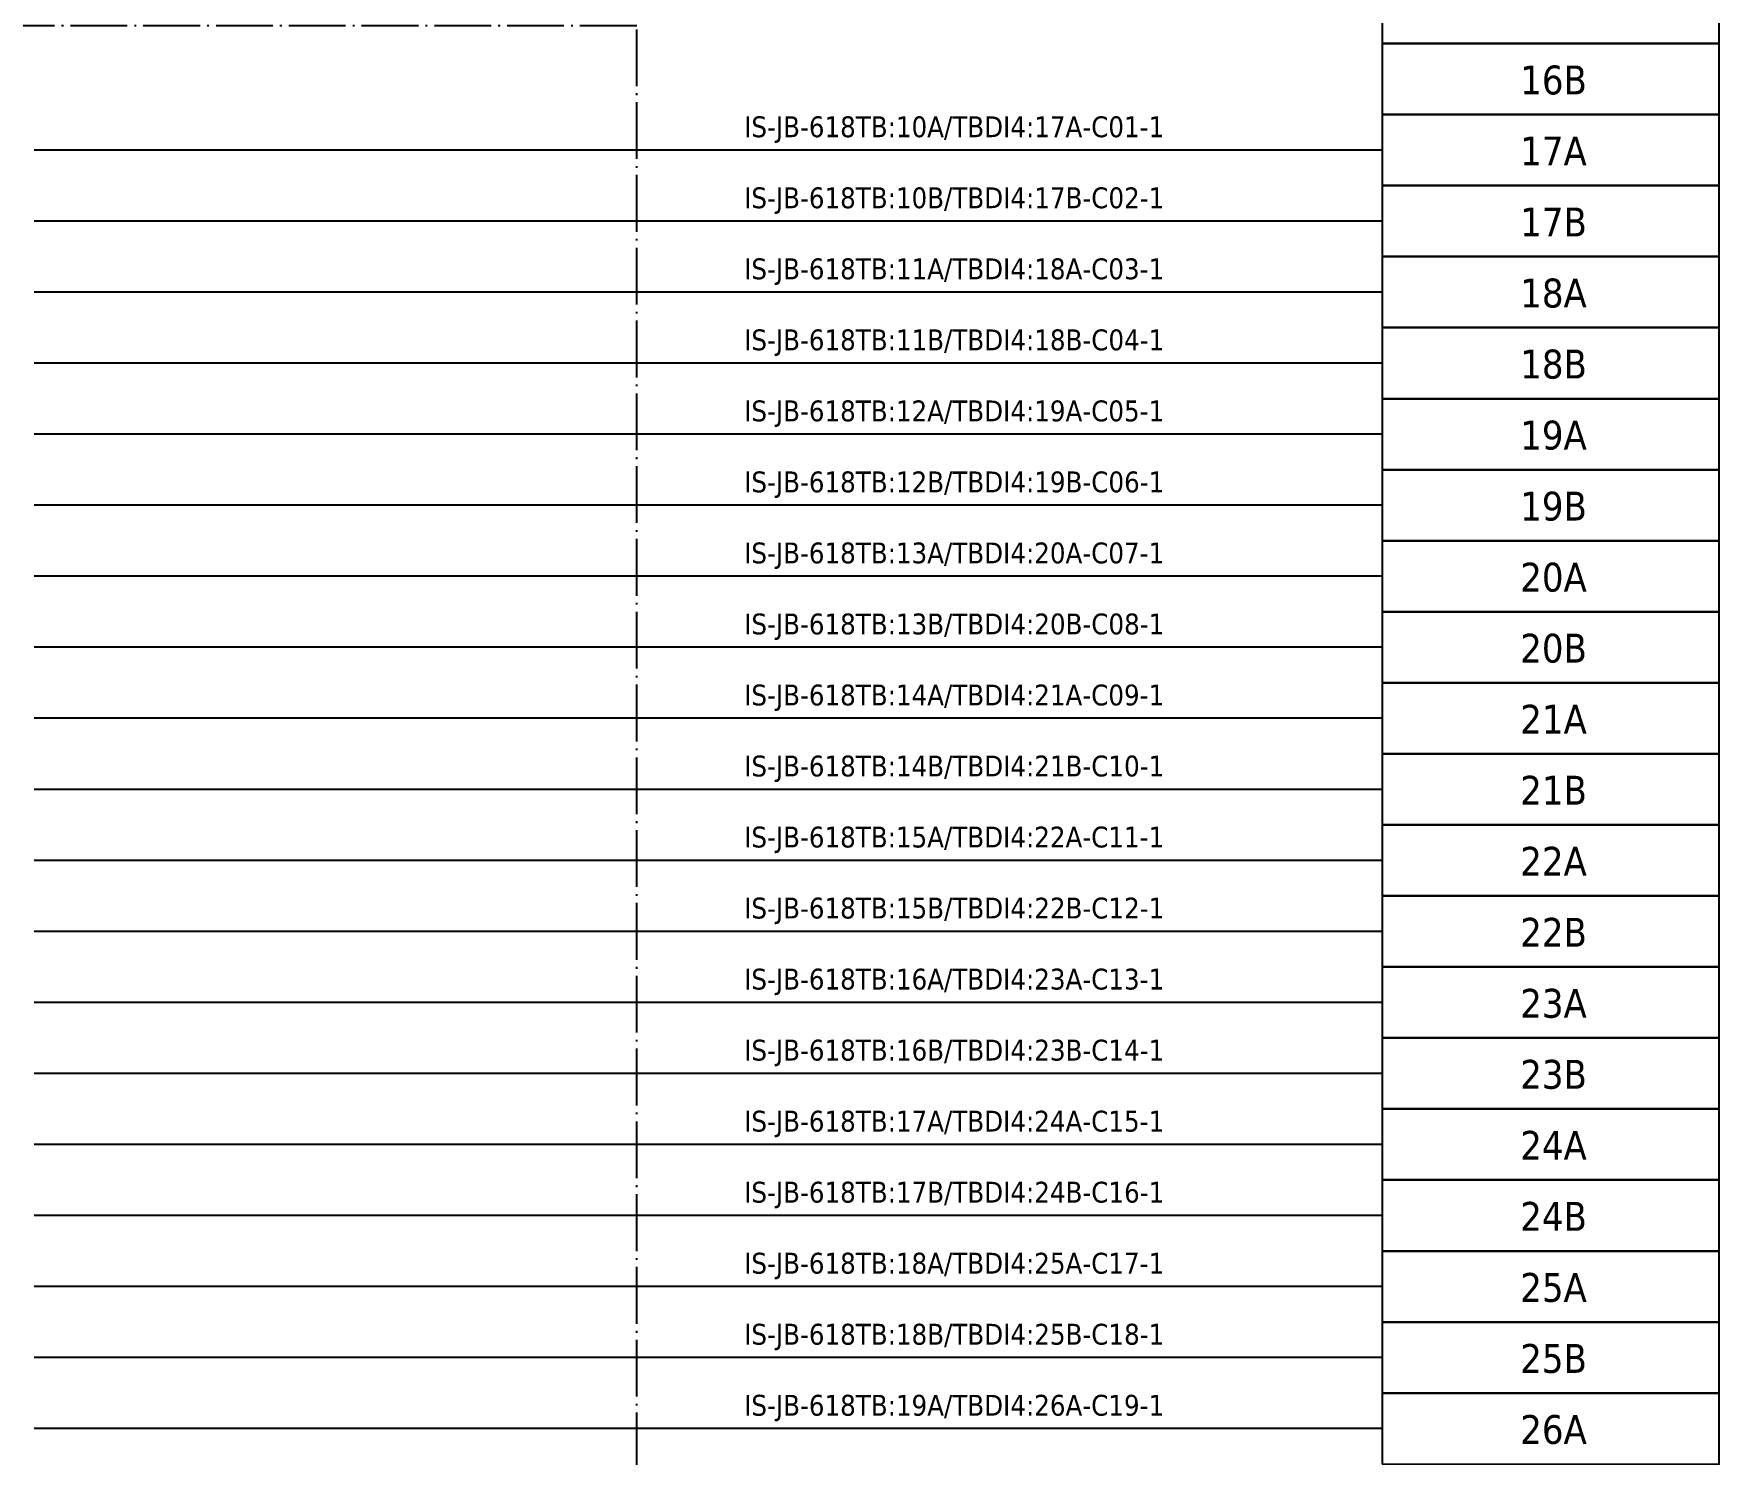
# Model space of a CAD drawing. Header units: millimetres. Extents: x 0 to 1792788, y -13 to 262234.
# Drawn here: x 87 to 182, y 77.6 to 157.6 of the extents above; entities that cross this region are included whole.
import ezdxf
from ezdxf.enums import TextEntityAlignment as Align

# ---------------------------------------------------------------- set-up
doc = ezdxf.new("R2010")
doc.units = ezdxf.units.MM
doc.linetypes.add('EPL_DASHDOT', pattern=[1, 0.8, -0.1, 0, -0.1])
for name, color, linetype, lineweight in [('EPLAN300', 5, 'Continuous', 25), ('EPLAN307', 134, 'EPL_DASHDOT', 25), ('EPLAN311', 7, 'Continuous', 25), ('EPLAN400', 5, 'Continuous', 35), ('EPLAN405', 7, 'Continuous', 25), ('EPLAN421', 5, 'Continuous', 35), ('EPLAN433', 251, 'Continuous', 35), ('EPLAN500', 7, 'Continuous', 35), ('EPLAN501', 7, 'Continuous', 35), ('EPLAN502', 7, 'Continuous', 35), ('EPLAN503', 7, 'Continuous', 35), ('EPLAN504', 7, 'Continuous', 35)]:
    doc.layers.add(name, color=color, linetype=linetype, lineweight=lineweight)
doc.styles.add('Tahoma', font='')
doc.styles.get('Tahoma').set_extended_font_data('Tahoma')

# ---------------------------------------------------------------- blocks, each defined once
blk = doc.blocks.new('EPLSYM_LibrarySPECIAL_en_US_Symbol427_Variant5_Placement1_31')
at = {"layer": 'EPLAN421', "color": 5, "style": 'Tahoma'}
for tag, p in [('17_20029[1]', (-0.9525, 3.335)), ('17_20029[2]', (20.0025, 3.335))]:
    blk.add_attdef(tag, text='', height=1.1739, dxfattribs=at).set_placement(p, align=Align.BOTTOM_RIGHT)
at = {"layer": 'EPLAN433', "color": 251, "style": 'Tahoma'}
blk.add_attdef('17_20406_1', text='', height=1.6254, dxfattribs=at).set_placement((0.9525, 1.5875), align=Align.BOTTOM_RIGHT)
blk.add_attdef('17_20406', text='', height=1.6254, dxfattribs=at).set_placement((0.9525, 1.5875), align=Align.BOTTOM_LEFT)
blk = doc.blocks.new('EPLSYM_LibrarySPECIAL_en_US_Symbol427_Variant5_Placement1_32')
at = {"layer": 'EPLAN421', "color": 5, "style": 'Tahoma'}
for tag, p in [('17_20029[1]', (-0.9525, 3.335)), ('17_20029[2]', (20.0025, 3.335))]:
    blk.add_attdef(tag, text='', height=1.1739, dxfattribs=at).set_placement(p, align=Align.BOTTOM_RIGHT)
at = {"layer": 'EPLAN433', "color": 251, "style": 'Tahoma'}
blk.add_attdef('17_20406_1', text='', height=1.6254, dxfattribs=at).set_placement((0.9525, 1.5875), align=Align.BOTTOM_RIGHT)
blk.add_attdef('17_20406', text='', height=1.6254, dxfattribs=at).set_placement((0.9525, 1.5875), align=Align.BOTTOM_LEFT)
blk = doc.blocks.new('EPLSYM_LibrarySPECIAL_en_US_Symbol427_Variant5_Placement1_33')
at = {"layer": 'EPLAN421', "color": 5, "style": 'Tahoma'}
for tag, p in [('17_20029[1]', (-0.9525, 3.335)), ('17_20029[2]', (20.0025, 3.335))]:
    blk.add_attdef(tag, text='', height=1.1739, dxfattribs=at).set_placement(p, align=Align.BOTTOM_RIGHT)
at = {"layer": 'EPLAN433', "color": 251, "style": 'Tahoma'}
blk.add_attdef('17_20406_1', text='', height=1.6254, dxfattribs=at).set_placement((0.9525, 1.5875), align=Align.BOTTOM_RIGHT)
blk.add_attdef('17_20406', text='', height=1.6254, dxfattribs=at).set_placement((0.9525, 1.5875), align=Align.BOTTOM_LEFT)
blk = doc.blocks.new('EPLSYM_LibrarySPECIAL_en_US_Symbol427_Variant5_Placement1_34')
at = {"layer": 'EPLAN421', "color": 5, "style": 'Tahoma'}
for tag, p in [('17_20029[1]', (-0.9525, 3.335)), ('17_20029[2]', (20.0025, 3.335))]:
    blk.add_attdef(tag, text='', height=1.1739, dxfattribs=at).set_placement(p, align=Align.BOTTOM_RIGHT)
at = {"layer": 'EPLAN433', "color": 251, "style": 'Tahoma'}
blk.add_attdef('17_20406_1', text='', height=1.6254, dxfattribs=at).set_placement((0.9525, 1.5875), align=Align.BOTTOM_RIGHT)
blk.add_attdef('17_20406', text='', height=1.6254, dxfattribs=at).set_placement((0.9525, 1.5875), align=Align.BOTTOM_LEFT)
blk = doc.blocks.new('EPLSYM_LibrarySPECIAL_en_US_Symbol427_Variant5_Placement1_35')
at = {"layer": 'EPLAN421', "color": 5, "style": 'Tahoma'}
for tag, p in [('17_20029[1]', (-0.9525, 3.335)), ('17_20029[2]', (20.0025, 3.335))]:
    blk.add_attdef(tag, text='', height=1.1739, dxfattribs=at).set_placement(p, align=Align.BOTTOM_RIGHT)
at = {"layer": 'EPLAN433', "color": 251, "style": 'Tahoma'}
blk.add_attdef('17_20406_1', text='', height=1.6254, dxfattribs=at).set_placement((0.9525, 1.5875), align=Align.BOTTOM_RIGHT)
blk.add_attdef('17_20406', text='', height=1.6254, dxfattribs=at).set_placement((0.9525, 1.5875), align=Align.BOTTOM_LEFT)
blk = doc.blocks.new('EPLSYM_LibrarySPECIAL_en_US_Symbol427_Variant5_Placement1_36')
at = {"layer": 'EPLAN421', "color": 5, "style": 'Tahoma'}
for tag, p in [('17_20029[1]', (-0.9525, 3.335)), ('17_20029[2]', (20.0025, 3.335))]:
    blk.add_attdef(tag, text='', height=1.1739, dxfattribs=at).set_placement(p, align=Align.BOTTOM_RIGHT)
at = {"layer": 'EPLAN433', "color": 251, "style": 'Tahoma'}
blk.add_attdef('17_20406_1', text='', height=1.6254, dxfattribs=at).set_placement((0.9525, 1.5875), align=Align.BOTTOM_RIGHT)
blk.add_attdef('17_20406', text='', height=1.6254, dxfattribs=at).set_placement((0.9525, 1.5875), align=Align.BOTTOM_LEFT)
blk = doc.blocks.new('EPLSYM_LibrarySPECIAL_en_US_Symbol427_Variant5_Placement1_37')
at = {"layer": 'EPLAN421', "color": 5, "style": 'Tahoma'}
for tag, p in [('17_20029[1]', (-0.9525, 3.335)), ('17_20029[2]', (20.0025, 3.335))]:
    blk.add_attdef(tag, text='', height=1.1739, dxfattribs=at).set_placement(p, align=Align.BOTTOM_RIGHT)
at = {"layer": 'EPLAN433', "color": 251, "style": 'Tahoma'}
blk.add_attdef('17_20406_1', text='', height=1.6254, dxfattribs=at).set_placement((0.9525, 1.5875), align=Align.BOTTOM_RIGHT)
blk.add_attdef('17_20406', text='', height=1.6254, dxfattribs=at).set_placement((0.9525, 1.5875), align=Align.BOTTOM_LEFT)
blk = doc.blocks.new('EPLSYM_LibrarySPECIAL_en_US_Symbol427_Variant5_Placement1_38')
at = {"layer": 'EPLAN421', "color": 5, "style": 'Tahoma'}
for tag, p in [('17_20029[1]', (-0.9525, 3.335)), ('17_20029[2]', (20.0025, 3.335))]:
    blk.add_attdef(tag, text='', height=1.1739, dxfattribs=at).set_placement(p, align=Align.BOTTOM_RIGHT)
at = {"layer": 'EPLAN433', "color": 251, "style": 'Tahoma'}
blk.add_attdef('17_20406_1', text='', height=1.6254, dxfattribs=at).set_placement((0.9525, 1.5875), align=Align.BOTTOM_RIGHT)
blk.add_attdef('17_20406', text='', height=1.6254, dxfattribs=at).set_placement((0.9525, 1.5875), align=Align.BOTTOM_LEFT)
blk = doc.blocks.new('EPLSYM_LibrarySPECIAL_en_US_Symbol427_Variant5_Placement1_39')
at = {"layer": 'EPLAN421', "color": 5, "style": 'Tahoma'}
for tag, p in [('17_20029[1]', (-0.9525, 3.335)), ('17_20029[2]', (20.0025, 3.335))]:
    blk.add_attdef(tag, text='', height=1.1739, dxfattribs=at).set_placement(p, align=Align.BOTTOM_RIGHT)
at = {"layer": 'EPLAN433', "color": 251, "style": 'Tahoma'}
blk.add_attdef('17_20406_1', text='', height=1.6254, dxfattribs=at).set_placement((0.9525, 1.5875), align=Align.BOTTOM_RIGHT)
blk.add_attdef('17_20406', text='', height=1.6254, dxfattribs=at).set_placement((0.9525, 1.5875), align=Align.BOTTOM_LEFT)
blk = doc.blocks.new('EPLSYM_LibrarySPECIAL_en_US_Symbol427_Variant5_Placement1_40')
at = {"layer": 'EPLAN421', "color": 5, "style": 'Tahoma'}
for tag, p in [('17_20029[1]', (-0.9525, 3.335)), ('17_20029[2]', (20.0025, 3.335))]:
    blk.add_attdef(tag, text='', height=1.1739, dxfattribs=at).set_placement(p, align=Align.BOTTOM_RIGHT)
at = {"layer": 'EPLAN433', "color": 251, "style": 'Tahoma'}
blk.add_attdef('17_20406_1', text='', height=1.6254, dxfattribs=at).set_placement((0.9525, 1.5875), align=Align.BOTTOM_RIGHT)
blk.add_attdef('17_20406', text='', height=1.6254, dxfattribs=at).set_placement((0.9525, 1.5875), align=Align.BOTTOM_LEFT)
blk = doc.blocks.new('EPLSYM_LibrarySPECIAL_en_US_Symbol427_Variant5_Placement1_41')
at = {"layer": 'EPLAN421', "color": 5, "style": 'Tahoma'}
for tag, p in [('17_20029[1]', (-0.9525, 3.335)), ('17_20029[2]', (20.0025, 3.335))]:
    blk.add_attdef(tag, text='', height=1.1739, dxfattribs=at).set_placement(p, align=Align.BOTTOM_RIGHT)
at = {"layer": 'EPLAN433', "color": 251, "style": 'Tahoma'}
blk.add_attdef('17_20406_1', text='', height=1.6254, dxfattribs=at).set_placement((0.9525, 1.5875), align=Align.BOTTOM_RIGHT)
blk.add_attdef('17_20406', text='', height=1.6254, dxfattribs=at).set_placement((0.9525, 1.5875), align=Align.BOTTOM_LEFT)
blk = doc.blocks.new('EPLSYM_LibrarySPECIAL_en_US_Symbol427_Variant5_Placement1_42')
at = {"layer": 'EPLAN421', "color": 5, "style": 'Tahoma'}
for tag, p in [('17_20029[1]', (-0.9525, 3.335)), ('17_20029[2]', (20.0025, 3.335))]:
    blk.add_attdef(tag, text='', height=1.1739, dxfattribs=at).set_placement(p, align=Align.BOTTOM_RIGHT)
at = {"layer": 'EPLAN433', "color": 251, "style": 'Tahoma'}
blk.add_attdef('17_20406_1', text='', height=1.6254, dxfattribs=at).set_placement((0.9525, 1.5875), align=Align.BOTTOM_RIGHT)
blk.add_attdef('17_20406', text='', height=1.6254, dxfattribs=at).set_placement((0.9525, 1.5875), align=Align.BOTTOM_LEFT)
blk = doc.blocks.new('EPLSYM_LibrarySPECIAL_en_US_Symbol427_Variant5_Placement1_43')
at = {"layer": 'EPLAN421', "color": 5, "style": 'Tahoma'}
for tag, p in [('17_20029[1]', (-0.9525, 3.335)), ('17_20029[2]', (20.0025, 3.335))]:
    blk.add_attdef(tag, text='', height=1.1739, dxfattribs=at).set_placement(p, align=Align.BOTTOM_RIGHT)
at = {"layer": 'EPLAN433', "color": 251, "style": 'Tahoma'}
blk.add_attdef('17_20406_1', text='', height=1.6254, dxfattribs=at).set_placement((0.9525, 1.5875), align=Align.BOTTOM_RIGHT)
blk.add_attdef('17_20406', text='', height=1.6254, dxfattribs=at).set_placement((0.9525, 1.5875), align=Align.BOTTOM_LEFT)
blk = doc.blocks.new('EPLSYM_LibrarySPECIAL_en_US_Symbol427_Variant5_Placement1_44')
at = {"layer": 'EPLAN421', "color": 5, "style": 'Tahoma'}
for tag, p in [('17_20029[1]', (-0.9525, 3.335)), ('17_20029[2]', (20.0025, 3.335))]:
    blk.add_attdef(tag, text='', height=1.1739, dxfattribs=at).set_placement(p, align=Align.BOTTOM_RIGHT)
at = {"layer": 'EPLAN433', "color": 251, "style": 'Tahoma'}
blk.add_attdef('17_20406_1', text='', height=1.6254, dxfattribs=at).set_placement((0.9525, 1.5875), align=Align.BOTTOM_RIGHT)
blk.add_attdef('17_20406', text='', height=1.6254, dxfattribs=at).set_placement((0.9525, 1.5875), align=Align.BOTTOM_LEFT)
blk = doc.blocks.new('EPLSYM_LibrarySPECIAL_en_US_Symbol427_Variant5_Placement1_45')
at = {"layer": 'EPLAN421', "color": 5, "style": 'Tahoma'}
for tag, p in [('17_20029[1]', (-0.9525, 3.335)), ('17_20029[2]', (20.0025, 3.335))]:
    blk.add_attdef(tag, text='', height=1.1739, dxfattribs=at).set_placement(p, align=Align.BOTTOM_RIGHT)
at = {"layer": 'EPLAN433', "color": 251, "style": 'Tahoma'}
blk.add_attdef('17_20406_1', text='', height=1.6254, dxfattribs=at).set_placement((0.9525, 1.5875), align=Align.BOTTOM_RIGHT)
blk.add_attdef('17_20406', text='', height=1.6254, dxfattribs=at).set_placement((0.9525, 1.5875), align=Align.BOTTOM_LEFT)
blk = doc.blocks.new('EPLSYM_LibrarySPECIAL_en_US_Symbol427_Variant5_Placement1_46')
at = {"layer": 'EPLAN421', "color": 5, "style": 'Tahoma'}
for tag, p in [('17_20029[1]', (-0.9525, 3.335)), ('17_20029[2]', (20.0025, 3.335))]:
    blk.add_attdef(tag, text='', height=1.1739, dxfattribs=at).set_placement(p, align=Align.BOTTOM_RIGHT)
at = {"layer": 'EPLAN433', "color": 251, "style": 'Tahoma'}
blk.add_attdef('17_20406_1', text='', height=1.6254, dxfattribs=at).set_placement((0.9525, 1.5875), align=Align.BOTTOM_RIGHT)
blk.add_attdef('17_20406', text='', height=1.6254, dxfattribs=at).set_placement((0.9525, 1.5875), align=Align.BOTTOM_LEFT)
blk = doc.blocks.new('EPLSYM_LibrarySPECIAL_en_US_Symbol427_Variant5_Placement1_47')
at = {"layer": 'EPLAN421', "color": 5, "style": 'Tahoma'}
for tag, p in [('17_20029[1]', (-0.9525, 3.335)), ('17_20029[2]', (20.0025, 3.335))]:
    blk.add_attdef(tag, text='', height=1.1739, dxfattribs=at).set_placement(p, align=Align.BOTTOM_RIGHT)
at = {"layer": 'EPLAN433', "color": 251, "style": 'Tahoma'}
blk.add_attdef('17_20406_1', text='', height=1.6254, dxfattribs=at).set_placement((0.9525, 1.5875), align=Align.BOTTOM_RIGHT)
blk.add_attdef('17_20406', text='', height=1.6254, dxfattribs=at).set_placement((0.9525, 1.5875), align=Align.BOTTOM_LEFT)
blk = doc.blocks.new('EPLSYM_LibrarySPECIAL_en_US_Symbol427_Variant5_Placement1_48')
at = {"layer": 'EPLAN421', "color": 5, "style": 'Tahoma'}
for tag, p in [('17_20029[1]', (-0.9525, 3.335)), ('17_20029[2]', (20.0025, 3.335))]:
    blk.add_attdef(tag, text='', height=1.1739, dxfattribs=at).set_placement(p, align=Align.BOTTOM_RIGHT)
at = {"layer": 'EPLAN433', "color": 251, "style": 'Tahoma'}
blk.add_attdef('17_20406_1', text='', height=1.6254, dxfattribs=at).set_placement((0.9525, 1.5875), align=Align.BOTTOM_RIGHT)
blk.add_attdef('17_20406', text='', height=1.6254, dxfattribs=at).set_placement((0.9525, 1.5875), align=Align.BOTTOM_LEFT)
blk = doc.blocks.new('EPLSYM_LibrarySPECIAL_en_US_Symbol427_Variant5_Placement1_49')
at = {"layer": 'EPLAN421', "color": 5, "style": 'Tahoma'}
for tag, p in [('17_20029[1]', (-0.9525, 3.335)), ('17_20029[2]', (20.0025, 3.335))]:
    blk.add_attdef(tag, text='', height=1.1739, dxfattribs=at).set_placement(p, align=Align.BOTTOM_RIGHT)
at = {"layer": 'EPLAN433', "color": 251, "style": 'Tahoma'}
blk.add_attdef('17_20406_1', text='', height=1.6254, dxfattribs=at).set_placement((0.9525, 1.5875), align=Align.BOTTOM_RIGHT)
blk.add_attdef('17_20406', text='', height=1.6254, dxfattribs=at).set_placement((0.9525, 1.5875), align=Align.BOTTOM_LEFT)
blk = doc.blocks.new('EPLSYM_LibrarySPECIAL_en_US_Symbol427_Variant5_Placement1_50')
at = {"layer": 'EPLAN421', "color": 5, "style": 'Tahoma'}
for tag, p in [('17_20029[1]', (-0.9525, 3.335)), ('17_20029[2]', (20.0025, 3.335))]:
    blk.add_attdef(tag, text='', height=1.1739, dxfattribs=at).set_placement(p, align=Align.BOTTOM_RIGHT)
at = {"layer": 'EPLAN433', "color": 251, "style": 'Tahoma'}
blk.add_attdef('17_20406_1', text='', height=1.6254, dxfattribs=at).set_placement((0.9525, 1.5875), align=Align.BOTTOM_RIGHT)
blk.add_attdef('17_20406', text='', height=1.6254, dxfattribs=at).set_placement((0.9525, 1.5875), align=Align.BOTTOM_LEFT)
blk = doc.blocks.new('EPLSYM_LibrarySPECIAL_Symbol308_Variant0_Placement0')
at = {"layer": 'EPLAN405', "color": 7, "style": 'Tahoma'}
for tag, p in [('17_31011', (1.5, 6.35)), ('17_31002', (1.5, 0.5))]:
    blk.add_attdef(tag, text='', height=1.174, dxfattribs=at).set_placement(p, align=Align.BOTTOM_LEFT)
for tag, p in [('17_31004', (1.5, 4.4)), ('17_31003', (1.5, 2.45))]:
    blk.add_attdef(tag, p, '', height=1.174, dxfattribs=at)
blk = doc.blocks.new('EPLSYM_LibrarySPECIAL_Symbol2_Variant0_Placement1_20')
at = {"layer": 'EPLAN307', "lineweight": 25, "ltscale": 4}
blk.add_lwpolyline([(0, -110), (118, -110), (118, 0), (0, 0)], close=True, dxfattribs=at)
at = {"layer": 'EPLAN400', "color": 5, "style": 'Tahoma'}
blk.add_attdef('88_20010', text='', height=2.2575, dxfattribs=at).set_placement((-1.5, -0.9515), align=Align.TOP_RIGHT)
at = {"layer": 'EPLAN500', "color": 7, "style": 'Tahoma'}
blk.add_attdef('88_20027', text='', height=1.6254, dxfattribs=at).set_placement((-1.5, -4.57508), align=Align.TOP_RIGHT)
at = {"layer": 'EPLAN501', "color": 7, "style": 'Tahoma'}
blk.add_attdef('88_20011', text='', height=1.6254, dxfattribs=at).set_placement((-1.5, -9.97508), align=Align.TOP_RIGHT)
at = {"layer": 'EPLAN502', "color": 7, "style": 'Tahoma'}
blk.add_attdef('88_20025', text='', height=1.6254, dxfattribs=at).set_placement((-1.5, -12.67508), align=Align.TOP_RIGHT)
at = {"layer": 'EPLAN503', "color": 7, "style": 'Tahoma'}
blk.add_attdef('88_20024', text='', height=1.6254, dxfattribs=at).set_placement((-1.5, -15.37508), align=Align.TOP_RIGHT)
at = {"layer": 'EPLAN504', "color": 7, "style": 'Tahoma'}
blk.add_attdef('88_20901[1]', text='', height=1.6254, dxfattribs=at).set_placement((-1.5, -7.27508), align=Align.TOP_RIGHT)

msp = doc.modelspace()

# ---------------------------------------------------------------- linework, layer by layer
at = {"layer": 'EPLAN300', "lineweight": 25, "ltscale": 4}
for points in [[(163, 157), (182, 157), (182, 161), (163, 161)], [(163, 153), (182, 153), (182, 157), (163, 157)], [(163, 149), (182, 149), (182, 153), (163, 153)], [(163, 145), (182, 145), (182, 149), (163, 149)], [(163, 141), (182, 141), (182, 145), (163, 145)], [(163, 137), (182, 137), (182, 141), (163, 141)], [(163, 133), (182, 133), (182, 137), (163, 137)], [(163, 129), (182, 129), (182, 133), (163, 133)], [(163, 125), (182, 125), (182, 129), (163, 129)], [(163, 121), (182, 121), (182, 125), (163, 125)], [(163, 117), (182, 117), (182, 121), (163, 121)], [(163, 113), (182, 113), (182, 117), (163, 117)], [(163, 109), (182, 109), (182, 113), (163, 113)], [(163, 105), (182, 105), (182, 109), (163, 109)], [(163, 101), (182, 101), (182, 105), (163, 105)], [(163, 97), (182, 97), (182, 101), (163, 101)], [(163, 93), (182, 93), (182, 97), (163, 97)], [(163, 89), (182, 89), (182, 93), (163, 93)], [(163, 85), (182, 85), (182, 89), (163, 89)], [(163, 81), (182, 81), (182, 85), (163, 85)], [(163, 77), (182, 77), (182, 81), (163, 81)]]:
    msp.add_lwpolyline(points, close=True, dxfattribs=at)
at = {"layer": 'EPLAN311', "color": 7, "ltscale": 4}
for p, q in [((163, 151), (87.05, 151)), ((163, 147), (87.05, 147)), ((163, 143), (87.05, 143)), ((163, 139), (87.05, 139)), ((163, 135), (87.05, 135)), ((163, 131), (87.05, 131)), ((163, 127), (87.05, 127)), ((163, 123), (87.05, 123)), ((163, 119), (87.05, 119)), ((163, 115), (87.05, 115)), ((163, 111), (87.05, 111)), ((163, 107), (87.05, 107)), ((163, 103), (87.05, 103)), ((163, 99), (87.05, 99)), ((163, 95), (87.05, 95)), ((163, 91), (87.05, 91)), ((163, 87), (87.05, 87)), ((163, 83), (87.05, 83)), ((163, 79), (87.05, 79))]:
    msp.add_line(p, q, dxfattribs=at)

# ---------------------------------------------------------------- block references
msp.add_blockref('EPLSYM_LibrarySPECIAL_Symbol2_Variant0_Placement1_20', (3, 158))
ref = msp.add_blockref('EPLSYM_LibrarySPECIAL_en_US_Symbol427_Variant5_Placement1_31', (163, 155))
ref.add_attrib('17_20011', '16B', dxfattribs={"layer": 'EPLAN501', "color": 7, "height": 1.6254, "style": 'Tahoma'}).set_placement((172.661, 153.65), align=Align.BOTTOM_CENTER)
ref = msp.add_blockref('EPLSYM_LibrarySPECIAL_Symbol308_Variant0_Placement0', (127, 151))
ref.add_attrib('17_31011', 'IS-JB-618TB:10A/TBDI4:17A-C01-1', dxfattribs={"layer": 'EPLAN405', "color": 7, "height": 1.1739, "style": 'Tahoma'}).set_placement((127.055, 151.374), align=Align.BOTTOM_LEFT)
ref = msp.add_blockref('EPLSYM_LibrarySPECIAL_en_US_Symbol427_Variant5_Placement1_32', (163, 151))
ref.add_attrib('17_20011', '17A', dxfattribs={"layer": 'EPLAN501', "color": 7, "height": 1.6254, "style": 'Tahoma'}).set_placement((172.661, 149.65), align=Align.BOTTOM_CENTER)
ref = msp.add_blockref('EPLSYM_LibrarySPECIAL_Symbol308_Variant0_Placement0', (127, 147))
ref.add_attrib('17_31011', 'IS-JB-618TB:10B/TBDI4:17B-C02-1', dxfattribs={"layer": 'EPLAN405', "color": 7, "height": 1.1739, "style": 'Tahoma'}).set_placement((127.055, 147.374), align=Align.BOTTOM_LEFT)
ref = msp.add_blockref('EPLSYM_LibrarySPECIAL_en_US_Symbol427_Variant5_Placement1_33', (163, 147))
ref.add_attrib('17_20011', '17B', dxfattribs={"layer": 'EPLAN501', "color": 7, "height": 1.6254, "style": 'Tahoma'}).set_placement((172.661, 145.65), align=Align.BOTTOM_CENTER)
ref = msp.add_blockref('EPLSYM_LibrarySPECIAL_Symbol308_Variant0_Placement0', (127, 143))
ref.add_attrib('17_31011', 'IS-JB-618TB:11A/TBDI4:18A-C03-1', dxfattribs={"layer": 'EPLAN405', "color": 7, "height": 1.1739, "style": 'Tahoma'}).set_placement((127.055, 143.374), align=Align.BOTTOM_LEFT)
ref = msp.add_blockref('EPLSYM_LibrarySPECIAL_en_US_Symbol427_Variant5_Placement1_34', (163, 143))
ref.add_attrib('17_20011', '18A', dxfattribs={"layer": 'EPLAN501', "color": 7, "height": 1.6254, "style": 'Tahoma'}).set_placement((172.661, 141.65), align=Align.BOTTOM_CENTER)
ref = msp.add_blockref('EPLSYM_LibrarySPECIAL_Symbol308_Variant0_Placement0', (127, 139))
ref.add_attrib('17_31011', 'IS-JB-618TB:11B/TBDI4:18B-C04-1', dxfattribs={"layer": 'EPLAN405', "color": 7, "height": 1.1739, "style": 'Tahoma'}).set_placement((127.055, 139.374), align=Align.BOTTOM_LEFT)
ref = msp.add_blockref('EPLSYM_LibrarySPECIAL_en_US_Symbol427_Variant5_Placement1_35', (163, 139))
ref.add_attrib('17_20011', '18B', dxfattribs={"layer": 'EPLAN501', "color": 7, "height": 1.6254, "style": 'Tahoma'}).set_placement((172.661, 137.65), align=Align.BOTTOM_CENTER)
ref = msp.add_blockref('EPLSYM_LibrarySPECIAL_Symbol308_Variant0_Placement0', (127, 135))
ref.add_attrib('17_31011', 'IS-JB-618TB:12A/TBDI4:19A-C05-1', dxfattribs={"layer": 'EPLAN405', "color": 7, "height": 1.1739, "style": 'Tahoma'}).set_placement((127.055, 135.374), align=Align.BOTTOM_LEFT)
ref = msp.add_blockref('EPLSYM_LibrarySPECIAL_en_US_Symbol427_Variant5_Placement1_36', (163, 135))
ref.add_attrib('17_20011', '19A', dxfattribs={"layer": 'EPLAN501', "color": 7, "height": 1.6254, "style": 'Tahoma'}).set_placement((172.661, 133.65), align=Align.BOTTOM_CENTER)
ref = msp.add_blockref('EPLSYM_LibrarySPECIAL_Symbol308_Variant0_Placement0', (127, 131))
ref.add_attrib('17_31011', 'IS-JB-618TB:12B/TBDI4:19B-C06-1', dxfattribs={"layer": 'EPLAN405', "color": 7, "height": 1.1739, "style": 'Tahoma'}).set_placement((127.055, 131.374), align=Align.BOTTOM_LEFT)
ref = msp.add_blockref('EPLSYM_LibrarySPECIAL_en_US_Symbol427_Variant5_Placement1_37', (163, 131))
ref.add_attrib('17_20011', '19B', dxfattribs={"layer": 'EPLAN501', "color": 7, "height": 1.6254, "style": 'Tahoma'}).set_placement((172.661, 129.65), align=Align.BOTTOM_CENTER)
ref = msp.add_blockref('EPLSYM_LibrarySPECIAL_Symbol308_Variant0_Placement0', (127, 127))
ref.add_attrib('17_31011', 'IS-JB-618TB:13A/TBDI4:20A-C07-1', dxfattribs={"layer": 'EPLAN405', "color": 7, "height": 1.1739, "style": 'Tahoma'}).set_placement((127.055, 127.374), align=Align.BOTTOM_LEFT)
ref = msp.add_blockref('EPLSYM_LibrarySPECIAL_en_US_Symbol427_Variant5_Placement1_38', (163, 127))
ref.add_attrib('17_20011', '20A', dxfattribs={"layer": 'EPLAN501', "color": 7, "height": 1.6254, "style": 'Tahoma'}).set_placement((172.661, 125.65), align=Align.BOTTOM_CENTER)
ref = msp.add_blockref('EPLSYM_LibrarySPECIAL_Symbol308_Variant0_Placement0', (127, 123))
ref.add_attrib('17_31011', 'IS-JB-618TB:13B/TBDI4:20B-C08-1', dxfattribs={"layer": 'EPLAN405', "color": 7, "height": 1.1739, "style": 'Tahoma'}).set_placement((127.055, 123.374), align=Align.BOTTOM_LEFT)
ref = msp.add_blockref('EPLSYM_LibrarySPECIAL_en_US_Symbol427_Variant5_Placement1_39', (163, 123))
ref.add_attrib('17_20011', '20B', dxfattribs={"layer": 'EPLAN501', "color": 7, "height": 1.6254, "style": 'Tahoma'}).set_placement((172.661, 121.65), align=Align.BOTTOM_CENTER)
ref = msp.add_blockref('EPLSYM_LibrarySPECIAL_Symbol308_Variant0_Placement0', (127, 119))
ref.add_attrib('17_31011', 'IS-JB-618TB:14A/TBDI4:21A-C09-1', dxfattribs={"layer": 'EPLAN405', "color": 7, "height": 1.1739, "style": 'Tahoma'}).set_placement((127.055, 119.374), align=Align.BOTTOM_LEFT)
ref = msp.add_blockref('EPLSYM_LibrarySPECIAL_en_US_Symbol427_Variant5_Placement1_40', (163, 119))
ref.add_attrib('17_20011', '21A', dxfattribs={"layer": 'EPLAN501', "color": 7, "height": 1.6254, "style": 'Tahoma'}).set_placement((172.661, 117.65), align=Align.BOTTOM_CENTER)
ref = msp.add_blockref('EPLSYM_LibrarySPECIAL_Symbol308_Variant0_Placement0', (127, 115))
ref.add_attrib('17_31011', 'IS-JB-618TB:14B/TBDI4:21B-C10-1', dxfattribs={"layer": 'EPLAN405', "color": 7, "height": 1.1739, "style": 'Tahoma'}).set_placement((127.055, 115.374), align=Align.BOTTOM_LEFT)
ref = msp.add_blockref('EPLSYM_LibrarySPECIAL_en_US_Symbol427_Variant5_Placement1_41', (163, 115))
ref.add_attrib('17_20011', '21B', dxfattribs={"layer": 'EPLAN501', "color": 7, "height": 1.6254, "style": 'Tahoma'}).set_placement((172.661, 113.65), align=Align.BOTTOM_CENTER)
ref = msp.add_blockref('EPLSYM_LibrarySPECIAL_Symbol308_Variant0_Placement0', (127, 111))
ref.add_attrib('17_31011', 'IS-JB-618TB:15A/TBDI4:22A-C11-1', dxfattribs={"layer": 'EPLAN405', "color": 7, "height": 1.1739, "style": 'Tahoma'}).set_placement((127.055, 111.374), align=Align.BOTTOM_LEFT)
ref = msp.add_blockref('EPLSYM_LibrarySPECIAL_en_US_Symbol427_Variant5_Placement1_42', (163, 111))
ref.add_attrib('17_20011', '22A', dxfattribs={"layer": 'EPLAN501', "color": 7, "height": 1.6254, "style": 'Tahoma'}).set_placement((172.661, 109.65), align=Align.BOTTOM_CENTER)
ref = msp.add_blockref('EPLSYM_LibrarySPECIAL_Symbol308_Variant0_Placement0', (127, 107))
ref.add_attrib('17_31011', 'IS-JB-618TB:15B/TBDI4:22B-C12-1', dxfattribs={"layer": 'EPLAN405', "color": 7, "height": 1.1739, "style": 'Tahoma'}).set_placement((127.055, 107.374), align=Align.BOTTOM_LEFT)
ref = msp.add_blockref('EPLSYM_LibrarySPECIAL_en_US_Symbol427_Variant5_Placement1_43', (163, 107))
ref.add_attrib('17_20011', '22B', dxfattribs={"layer": 'EPLAN501', "color": 7, "height": 1.6254, "style": 'Tahoma'}).set_placement((172.661, 105.65), align=Align.BOTTOM_CENTER)
ref = msp.add_blockref('EPLSYM_LibrarySPECIAL_Symbol308_Variant0_Placement0', (127, 103))
ref.add_attrib('17_31011', 'IS-JB-618TB:16A/TBDI4:23A-C13-1', dxfattribs={"layer": 'EPLAN405', "color": 7, "height": 1.1739, "style": 'Tahoma'}).set_placement((127.055, 103.374), align=Align.BOTTOM_LEFT)
ref = msp.add_blockref('EPLSYM_LibrarySPECIAL_en_US_Symbol427_Variant5_Placement1_44', (163, 103))
ref.add_attrib('17_20011', '23A', dxfattribs={"layer": 'EPLAN501', "color": 7, "height": 1.6254, "style": 'Tahoma'}).set_placement((172.661, 101.65), align=Align.BOTTOM_CENTER)
ref = msp.add_blockref('EPLSYM_LibrarySPECIAL_Symbol308_Variant0_Placement0', (127, 99))
ref.add_attrib('17_31011', 'IS-JB-618TB:16B/TBDI4:23B-C14-1', dxfattribs={"layer": 'EPLAN405', "color": 7, "height": 1.1739, "style": 'Tahoma'}).set_placement((127.055, 99.374), align=Align.BOTTOM_LEFT)
ref = msp.add_blockref('EPLSYM_LibrarySPECIAL_en_US_Symbol427_Variant5_Placement1_45', (163, 99))
ref.add_attrib('17_20011', '23B', dxfattribs={"layer": 'EPLAN501', "color": 7, "height": 1.6254, "style": 'Tahoma'}).set_placement((172.661, 97.65), align=Align.BOTTOM_CENTER)
ref = msp.add_blockref('EPLSYM_LibrarySPECIAL_Symbol308_Variant0_Placement0', (127, 95))
ref.add_attrib('17_31011', 'IS-JB-618TB:17A/TBDI4:24A-C15-1', dxfattribs={"layer": 'EPLAN405', "color": 7, "height": 1.1739, "style": 'Tahoma'}).set_placement((127.055, 95.374), align=Align.BOTTOM_LEFT)
ref = msp.add_blockref('EPLSYM_LibrarySPECIAL_en_US_Symbol427_Variant5_Placement1_46', (163, 95))
ref.add_attrib('17_20011', '24A', dxfattribs={"layer": 'EPLAN501', "color": 7, "height": 1.6254, "style": 'Tahoma'}).set_placement((172.661, 93.65), align=Align.BOTTOM_CENTER)
ref = msp.add_blockref('EPLSYM_LibrarySPECIAL_Symbol308_Variant0_Placement0', (127, 91))
ref.add_attrib('17_31011', 'IS-JB-618TB:17B/TBDI4:24B-C16-1', dxfattribs={"layer": 'EPLAN405', "color": 7, "height": 1.1739, "style": 'Tahoma'}).set_placement((127.055, 91.374), align=Align.BOTTOM_LEFT)
ref = msp.add_blockref('EPLSYM_LibrarySPECIAL_en_US_Symbol427_Variant5_Placement1_47', (163, 91))
ref.add_attrib('17_20011', '24B', dxfattribs={"layer": 'EPLAN501', "color": 7, "height": 1.6254, "style": 'Tahoma'}).set_placement((172.661, 89.65), align=Align.BOTTOM_CENTER)
ref = msp.add_blockref('EPLSYM_LibrarySPECIAL_Symbol308_Variant0_Placement0', (127, 87))
ref.add_attrib('17_31011', 'IS-JB-618TB:18A/TBDI4:25A-C17-1', dxfattribs={"layer": 'EPLAN405', "color": 7, "height": 1.1739, "style": 'Tahoma'}).set_placement((127.055, 87.374), align=Align.BOTTOM_LEFT)
ref = msp.add_blockref('EPLSYM_LibrarySPECIAL_en_US_Symbol427_Variant5_Placement1_48', (163, 87))
ref.add_attrib('17_20011', '25A', dxfattribs={"layer": 'EPLAN501', "color": 7, "height": 1.6254, "style": 'Tahoma'}).set_placement((172.661, 85.65), align=Align.BOTTOM_CENTER)
ref = msp.add_blockref('EPLSYM_LibrarySPECIAL_Symbol308_Variant0_Placement0', (127, 83))
ref.add_attrib('17_31011', 'IS-JB-618TB:18B/TBDI4:25B-C18-1', dxfattribs={"layer": 'EPLAN405', "color": 7, "height": 1.1739, "style": 'Tahoma'}).set_placement((127.055, 83.374), align=Align.BOTTOM_LEFT)
ref = msp.add_blockref('EPLSYM_LibrarySPECIAL_en_US_Symbol427_Variant5_Placement1_49', (163, 83))
ref.add_attrib('17_20011', '25B', dxfattribs={"layer": 'EPLAN501', "color": 7, "height": 1.6254, "style": 'Tahoma'}).set_placement((172.661, 81.65), align=Align.BOTTOM_CENTER)
ref = msp.add_blockref('EPLSYM_LibrarySPECIAL_Symbol308_Variant0_Placement0', (127, 79))
ref.add_attrib('17_31011', 'IS-JB-618TB:19A/TBDI4:26A-C19-1', dxfattribs={"layer": 'EPLAN405', "color": 7, "height": 1.1739, "style": 'Tahoma'}).set_placement((127.055, 79.374), align=Align.BOTTOM_LEFT)
ref = msp.add_blockref('EPLSYM_LibrarySPECIAL_en_US_Symbol427_Variant5_Placement1_50', (163, 79))
ref.add_attrib('17_20011', '26A', dxfattribs={"layer": 'EPLAN501', "color": 7, "height": 1.6254, "style": 'Tahoma'}).set_placement((172.661, 77.65), align=Align.BOTTOM_CENTER)

doc.saveas('drawing.dxf')
